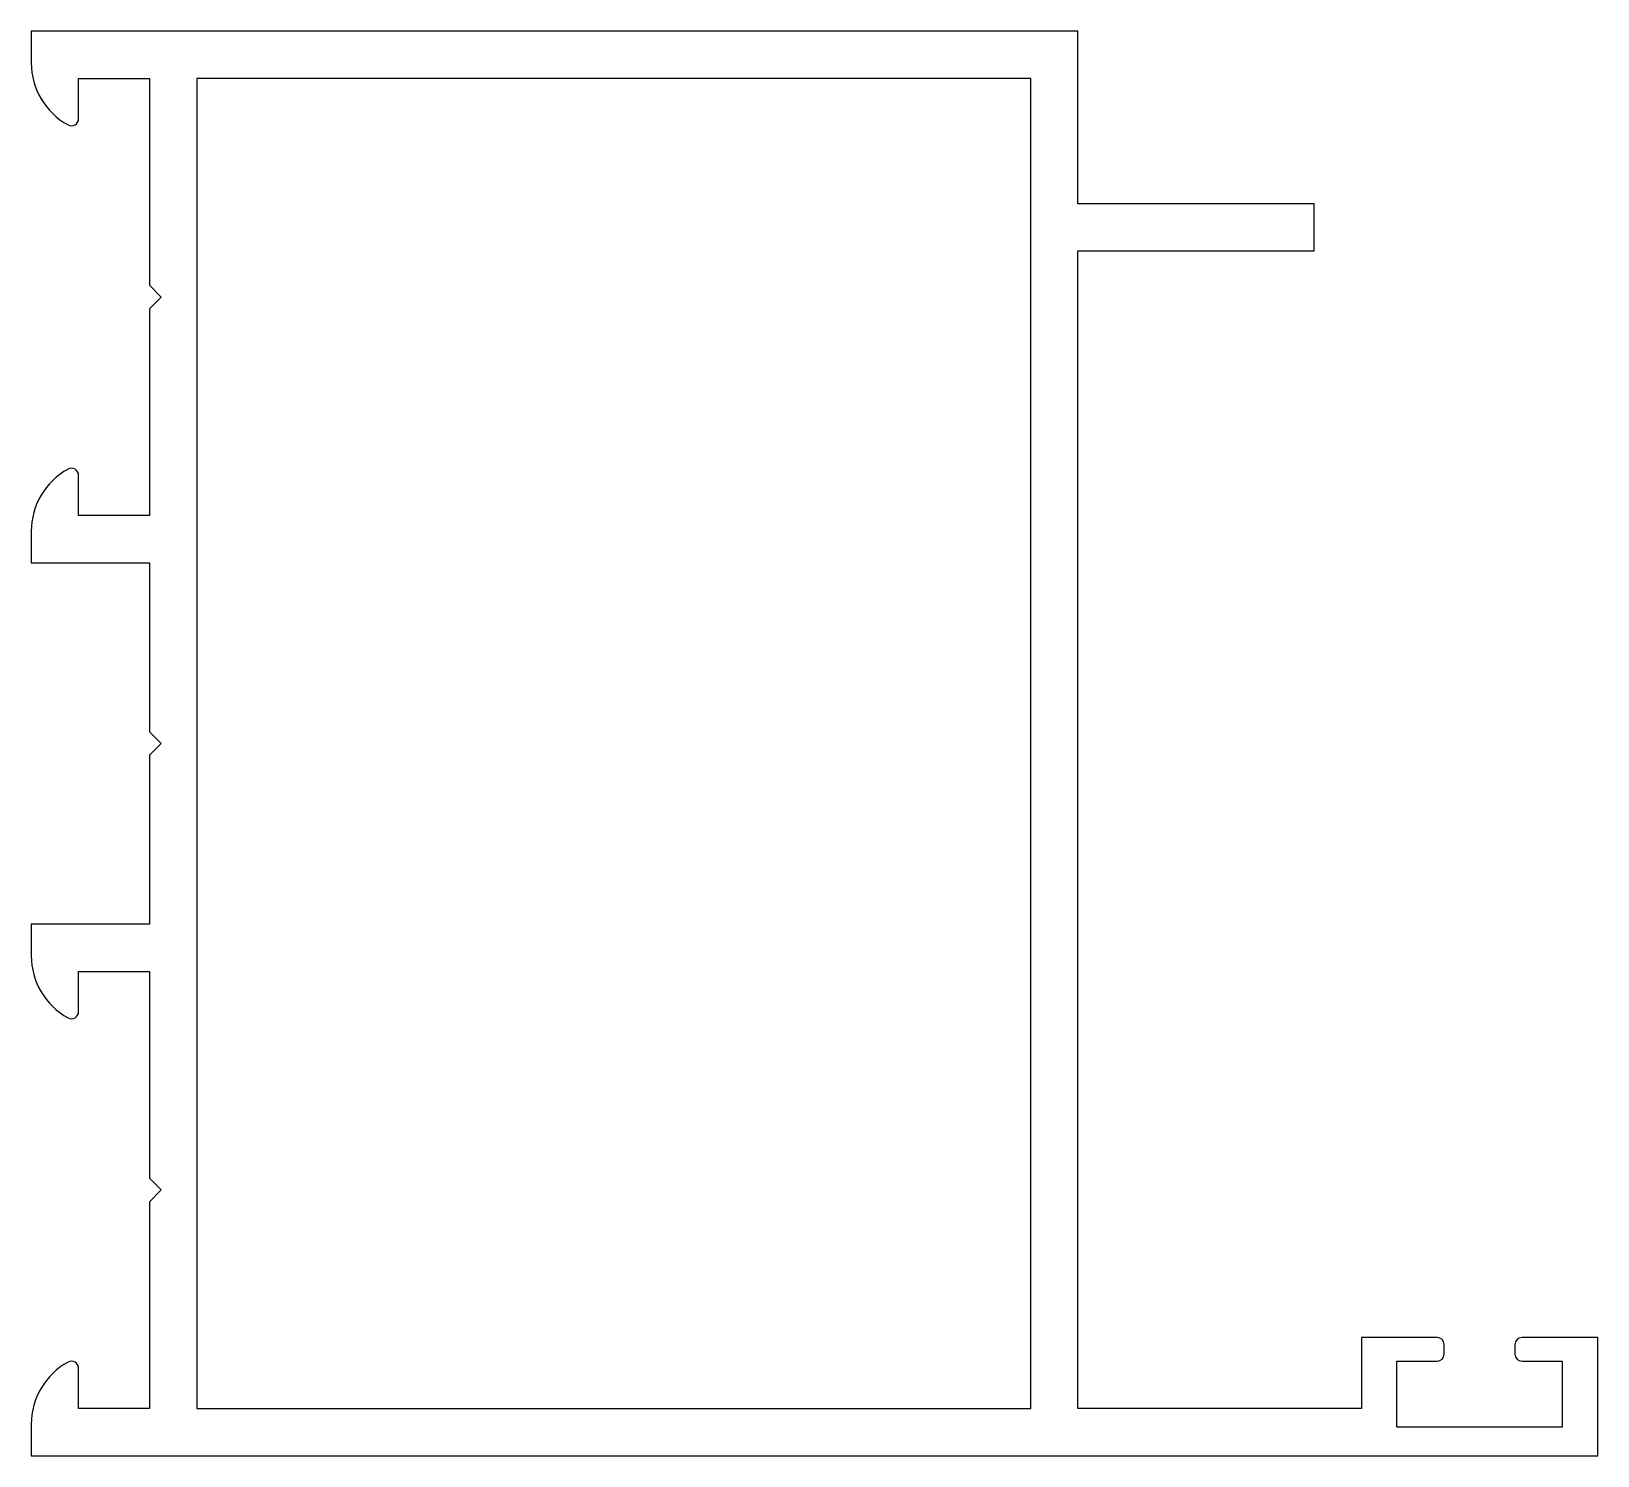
# Model space of a CAD drawing. Extents: x 1152.6 to 1218.9, y 2098 to 2158.3.
import ezdxf

# ---------------------------------------------------------------- set-up
doc = ezdxf.new("R2010")
doc.units = 0
doc.layers.add('ANA', color=220, linetype='CONTINUOUS')

msp = doc.modelspace()

# ---------------------------------------------------------------- linework, layer by layer
at = {"layer": 'ANA', "color": 0}
for p, q in [((1196.878, 2158.319), (1152.578, 2158.319)), ((1152.578, 2158.319), (1152.578, 2156.985)), ((1196.878, 2151.019), (1196.878, 2158.319)), ((1154.578, 2154.619), (1154.578, 2156.319)), ((1154.578, 2156.319), (1157.578, 2156.319)), ((1157.578, 2156.319), (1157.578, 2147.569)), ((1194.878, 2156.319), (1159.578, 2156.319)), ((1159.578, 2156.319), (1159.578, 2100.019)), ((1194.878, 2100.019), (1194.878, 2156.319)), ((1206.878, 2151.019), (1196.878, 2151.019)), ((1206.878, 2149.019), (1206.878, 2151.019)), ((1196.878, 2100.019), (1196.878, 2149.019)), ((1196.878, 2149.019), (1206.878, 2149.019)), ((1157.578, 2147.569), (1158.078, 2147.069)), ((1158.078, 2147.069), (1157.578, 2146.569)), ((1157.578, 2146.569), (1157.578, 2137.819)), ((1154.578, 2137.819), (1154.578, 2139.519)), ((1157.578, 2137.819), (1154.578, 2137.819)), ((1152.578, 2137.152), (1152.578, 2135.819)), ((1152.578, 2135.819), (1157.578, 2135.819)), ((1157.578, 2135.819), (1157.578, 2128.669)), ((1157.578, 2128.669), (1158.078, 2128.169)), ((1158.078, 2128.169), (1157.578, 2127.669)), ((1157.578, 2127.669), (1157.578, 2120.519)), ((1157.578, 2120.519), (1152.578, 2120.519)), ((1152.578, 2120.519), (1152.578, 2119.185)), ((1154.578, 2118.519), (1157.578, 2118.519)), ((1154.578, 2116.819), (1154.578, 2118.519)), ((1157.578, 2118.519), (1157.578, 2109.769)), ((1157.578, 2109.769), (1158.078, 2109.269)), ((1158.078, 2109.269), (1157.578, 2108.769)), ((1157.578, 2108.769), (1157.578, 2100.019)), ((1212.078, 2103.019), (1208.878, 2103.019)), ((1208.878, 2103.019), (1208.878, 2100.019)), ((1212.378, 2102.319), (1212.378, 2102.719)), ((1215.378, 2102.719), (1215.378, 2102.319)), ((1218.878, 2103.019), (1215.678, 2103.019)), ((1218.878, 2098.019), (1218.878, 2103.019)), ((1154.578, 2100.019), (1154.578, 2101.719)), ((1210.378, 2099.219), (1210.378, 2102.019)), ((1210.378, 2102.019), (1212.078, 2102.019)), ((1215.678, 2102.019), (1217.378, 2102.019)), ((1217.378, 2102.019), (1217.378, 2099.219)), ((1157.578, 2100.019), (1154.578, 2100.019)), ((1159.578, 2100.019), (1194.878, 2100.019)), ((1208.878, 2100.019), (1196.878, 2100.019)), ((1152.578, 2099.352), (1152.578, 2098.019)), ((1217.378, 2099.219), (1210.378, 2099.219)), ((1152.578, 2098.019), (1218.878, 2098.019))]:
    msp.add_line(p, q, dxfattribs=at)
for centre, radius, start, end in [((1155.578, 2156.985), 3, 180, 241.2178), ((1154.278, 2154.619), 0.3, 241.2178, 0), ((1155.578, 2137.152), 3, 118.7822, 180), ((1154.278, 2139.519), 0.3, 0, 118.7822), ((1155.578, 2119.185), 3, 180, 241.2178), ((1154.278, 2116.819), 0.3, 241.2178, 0), ((1212.078, 2102.719), 0.3, 0, 90), ((1215.678, 2102.719), 0.3, 90, 180), ((1155.578, 2099.352), 3, 118.7822, 180), ((1154.278, 2101.719), 0.3, 0, 118.7822), ((1212.078, 2102.319), 0.3, 270, 360), ((1215.678, 2102.319), 0.3, 180, 270)]:
    msp.add_arc(centre, radius, start, end, dxfattribs=at)

doc.saveas('drawing.dxf')
